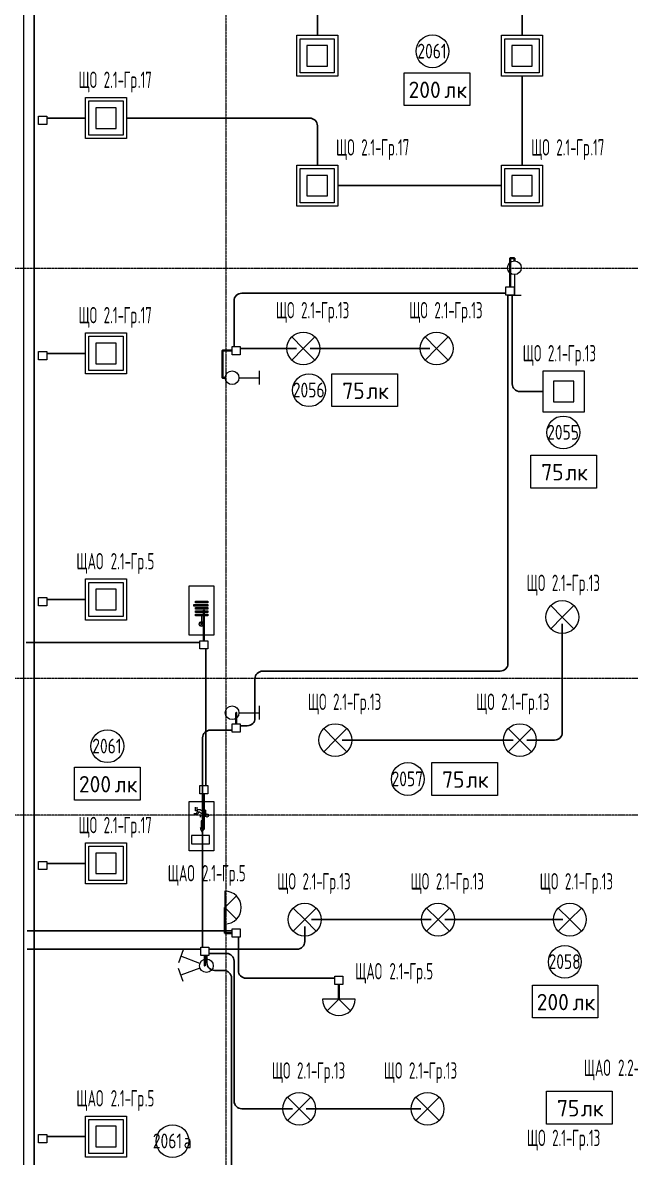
# Model space of a CAD drawing. Header units: millimetres. Extents: x -4730 to 98194, y -4296 to 93388.
# Drawn here: x 6528 to 15415, y 47496 to 64096 of the extents above; entities that cross this region are included whole.
import ezdxf

# ---------------------------------------------------------------- set-up
doc = ezdxf.new("R2010")
doc.units = ezdxf.units.MM
doc.linetypes.add('Линия сетки', pattern=[22.225, 12.7, -3.175, 3.175, -3.175])
for name, color, linetype, lineweight, true_color in [('Кабельные лотки', 5, 'Continuous', 25, 0x0000ff), ('Короба', 7, 'Continuous', 25, 0x008000), ('Соединительные детали коробов', 7, 'Continuous', 25, 0x008000), ('Типовые аннотации', 5, 'Continuous', 18, 0x0000ff)]:
    doc.layers.add(name, color=color, linetype=linetype, lineweight=lineweight, true_color=true_color)
for name, color, linetype, lineweight in [('Марки помещений', 7, 'Continuous', 9), ('Марки силовых электроприборов', 7, 'Continuous', 9), ('Осевая линия', 7, 'Continuous', 18), ('Оси', 7, 'Continuous', 9), ('Провода', 7, 'Continuous', 35)]:
    doc.layers.add(name, color=color, linetype=linetype, lineweight=lineweight)
doc.styles.add('GOST Common', font='GOST_Common.ttf', dxfattribs={"width": 0.6, "height": 240})
doc.styles.add('GOST Common_2', font='GOST_Common.ttf', dxfattribs={"height": 240})
doc.styles.add('GOST Common_4', font='GOST_Common.ttf', dxfattribs={"width": 0.8, "height": 216})

# ---------------------------------------------------------------- blocks, each defined once
blk = doc.blocks.new('M_Короб_ отвод - Плоский торец - ПВХ - Стандартная-2386742-2-й этаж')
at = {"layer": 'Соединительные детали коробов'}
for p, q in [((0, 111.95), (0, 150.05)), ((-150.05, 0), (-111.95, 0))]:
    blk.add_line(p, q, dxfattribs=at)
blk.add_arc((-111.95, 111.95), 111.95, 270, 0, dxfattribs=at)
blk = doc.blocks.new('ADSK_Марка_Помещение_1_ГОСТ21-501-2011 - Номер-85995-2-й этаж')
at = {"layer": 'Марки помещений'}
blk.add_circle((0, 0), 2, dxfattribs=at)
blk = doc.blocks.new('Морка помещения_освещённость_ - Морка помещения_освещённость_-1484368-2-й этаж')
at = {"layer": 'Марки помещений', "color": 190, "true_color": 0x8000ff}
for p, q in [((-4, 0), (-4, 4)), ((-4, 4), (4, 4)), ((4, 4), (4, 0)), ((4, 0), (-4, 0))]:
    blk.add_line(p, q, dxfattribs=at)

msp = doc.modelspace()

# ---------------------------------------------------------------- linework, layer by layer
at = {"layer": 'Кабельные лотки'}
msp.add_line((6695.0021, 43998.1437), (6695.0021, 89143.1437), dxfattribs=at)
at = {"layer": 'Короба'}
for p, q in [((10837.264, 63908.9486), (10837.264, 64902.5)), ((13832.264, 63908.9486), (13832.264, 64902.5)), ((13832.264, 62008.9486), (13832.264, 63313.9486)), ((7449.764, 62700), (6880.2423, 62700)), ((8044.764, 62700), (10687.214, 62700)), ((10837.264, 62549.95), (10837.264, 62008.9486)), ((11134.764, 61711.4486), (13534.764, 61711.4486)), ((9769.0377, 60137.836), (13596.6768, 60137.836)), ((13625.1768, 60109.336), (13625.1768, 54759.386)), ((13688.1768, 58850.05), (13688.1768, 60109.336)), ((9618.9877, 59357.836), (9618.9877, 59987.786)), ((10532.1368, 59329.336), (9710.4877, 59329.336)), ((10732.1368, 59329.336), (12482.1368, 59329.336)), ((7449.764, 59257.0899), (6880.2423, 59257.0899)), ((14144.764, 58700), (13838.2268, 58700)), ((7449.764, 55657.0899), (6880.2423, 55657.0899)), ((14420, 55300), (14420, 53750.05)), ((9117.1013, 55025.5715), (6577.1013, 55025.5715)), ((9208.6013, 54934.0715), (9208.6013, 52934.0715)), ((9925.1768, 54459.286), (9925.1768, 53959.386)), ((13475.1268, 54609.336), (10075.2268, 54609.336)), ((9775.1268, 53809.336), (9710.4877, 53809.336)), ((9309.7665, 53746.336), (9590.4877, 53746.336)), ((9159.7165, 50569.9514), (9159.7165, 53596.286)), ((11200, 53600), (13700, 53600)), ((14269.95, 53600), (13900, 53600)), ((7449.764, 51797.0899), (6880.2423, 51797.0899)), ((10752.5288, 50973.854), (12502.5288, 50973.854)), ((12702.5288, 50973.854), (14430.5349, 50973.854)), ((9590.4877, 50809.336), (6590.4877, 50809.336)), ((10652.5288, 50691.5014), (10652.5288, 50873.854)), ((9681.9877, 50266.2921), (9681.9877, 50717.836)), ((9131.2165, 50541.4514), (6590.4877, 50541.4514)), ((9251.2165, 50541.4514), (10502.4788, 50541.4514)), ((9469.95, 50478.4514), (9251.2165, 50478.4514)), ((9222.7165, 50449.9514), (9222.7165, 50380.0014)), ((9620, 48356.2911), (9620, 50328.4014)), ((9372.7665, 50229.9514), (9432.6665, 50229.9514)), ((9582.7165, 50079.9014), (9582.7165, 46915.2073)), ((11092.0151, 50116.2421), (9832.0377, 50116.2421)), ((10472.4113, 48206.2411), (9770.05, 48206.2411)), ((10672.4113, 48206.2411), (12349.8376, 48206.2411)), ((7449.764, 47800), (6880.2423, 47800))]:
    msp.add_line(p, q, dxfattribs=at)
at = {"layer": 'Осевая линия'}
msp.add_line((6545.0021, 43998.1437), (6545.0021, 89143.1437), dxfattribs=at)
at = {"layer": 'Оси', "linetype": 'Линия сетки'}
for p, q in [((9500, 93388.3703), (9500, -3096.3487)), ((98194.2682, 60500), (-3530.0173, 60500)), ((98194.2682, 54500), (-3530.0173, 54500)), ((98194.2682, 52500), (-3530.0173, 52500))]:
    msp.add_line(p, q, dxfattribs=at)
at = {"layer": 'Провода'}
msp.add_line((11152.0136, 49810), (11152.0151, 50024.7421), dxfattribs=at)
at = {"layer": 'Провода', "flags": 128}
for points in [[(13720, 60604), (13720, 60650), (13656.672, 60650), (13656.6768, 60229.336)], [(9490.6433, 58900), (9450, 58900), (9450, 59297.8381), (9590.4877, 59297.8366)], [(9177.1008, 55054.0715), (9177.0965, 55500), (9177.0965, 55134.9821)], [(9650.4864, 53837.836), (9650.4829, 54000), (9650.4829, 53919.8799)], [(9177.1008, 52814.0715), (9177.0965, 52300), (9177.0965, 52700.7258)], [(9485, 50910), (9485, 51150), (9485, 50777.8381), (9590.4877, 50777.8368)], [(9191.2151, 50449.9514), (9191.2116, 50300), (9191.2116, 50397.2847)]]:
    msp.add_lwpolyline(points, dxfattribs=at)
at = {"layer": 'Типовые аннотации'}
for p, q in [((10535, 63911.4486), (11135, 63911.4486)), ((10535, 63311.4486), (10535, 63911.4486)), ((11135, 63911.4486), (11135, 63311.4486)), ((13530, 63911.4486), (14130, 63911.4486)), ((13530, 63311.4486), (13530, 63911.4486)), ((14130, 63911.4486), (14130, 63311.4486)), ((10585, 63861.4486), (11085, 63861.4486)), ((10585, 63361.4486), (10585, 63861.4486)), ((10685, 63761.4486), (10685, 63461.4486)), ((10985, 63761.4486), (10685, 63761.4486)), ((10985, 63461.4486), (10985, 63761.4486)), ((11085, 63861.4486), (11085, 63361.4486)), ((13580, 63861.4486), (14080, 63861.4486)), ((13580, 63361.4486), (13580, 63861.4486)), ((13680, 63761.4486), (13680, 63461.4486)), ((13980, 63761.4486), (13680, 63761.4486)), ((13980, 63461.4486), (13980, 63761.4486)), ((14080, 63861.4486), (14080, 63361.4486)), ((10685, 63461.4486), (10985, 63461.4486)), ((13680, 63461.4486), (13980, 63461.4486)), ((11135, 63311.4486), (10535, 63311.4486)), ((11085, 63361.4486), (10585, 63361.4486)), ((14130, 63311.4486), (13530, 63311.4486)), ((14080, 63361.4486), (13580, 63361.4486)), ((7445, 63000), (8045, 63000)), ((7445, 62400), (7445, 63000)), ((7495, 62950), (7995, 62950)), ((7495, 62450), (7495, 62950)), ((7995, 62950), (7995, 62450)), ((8045, 63000), (8045, 62400)), ((7595, 62850), (7595, 62550)), ((7895, 62850), (7595, 62850)), ((7895, 62550), (7895, 62850)), ((7995, 62450), (7495, 62450)), ((7595, 62550), (7895, 62550)), ((8045, 62400), (7445, 62400)), ((10535, 62011.4486), (11135, 62011.4486)), ((10535, 61411.4486), (10535, 62011.4486)), ((10585, 61961.4486), (11085, 61961.4486)), ((10585, 61461.4486), (10585, 61961.4486)), ((11085, 61961.4486), (11085, 61461.4486)), ((11135, 62011.4486), (11135, 61411.4486)), ((13530, 62011.4486), (14130, 62011.4486)), ((13530, 61411.4486), (13530, 62011.4486)), ((13580, 61961.4486), (14080, 61961.4486)), ((13580, 61461.4486), (13580, 61961.4486)), ((14080, 61961.4486), (14080, 61461.4486)), ((14130, 62011.4486), (14130, 61411.4486)), ((10685, 61861.4486), (10685, 61561.4486)), ((10985, 61861.4486), (10685, 61861.4486)), ((10985, 61561.4486), (10985, 61861.4486)), ((13680, 61861.4486), (13680, 61561.4486)), ((13980, 61861.4486), (13680, 61861.4486)), ((13980, 61561.4486), (13980, 61861.4486)), ((11085, 61461.4486), (10585, 61461.4486)), ((10685, 61561.4486), (10985, 61561.4486)), ((14080, 61461.4486), (13580, 61461.4486)), ((13680, 61561.4486), (13980, 61561.4486)), ((11135, 61411.4486), (10535, 61411.4486)), ((14130, 61411.4486), (13530, 61411.4486)), ((13720, 60409.3567), (13720, 60109.3567)), ((13620, 60109.3567), (13820, 60109.3567)), ((7445, 59557.0899), (8045, 59557.0899)), ((7445, 58957.0899), (7445, 59557.0899)), ((7495, 59507.0899), (7995, 59507.0899)), ((7495, 59007.0899), (7495, 59507.0899)), ((7995, 59507.0899), (7995, 59007.0899)), ((8045, 59557.0899), (8045, 58957.0899)), ((10632.1368, 59329.336), (10462.4312, 59499.0417)), ((10632.1368, 59329.336), (10801.8425, 59499.0417)), ((12582.1368, 59329.336), (12412.4312, 59499.0417)), ((12582.1368, 59329.336), (12751.8425, 59499.0417)), ((7595, 59407.0899), (7595, 59107.0899)), ((7895, 59407.0899), (7595, 59407.0899)), ((7895, 59107.0899), (7895, 59407.0899)), ((10632.1368, 59329.336), (10462.4312, 59159.6304)), ((10632.1368, 59329.336), (10801.8425, 59159.6304)), ((12582.1368, 59329.336), (12412.4312, 59159.6304)), ((12582.1368, 59329.336), (12751.8425, 59159.6304)), ((7595, 59107.0899), (7895, 59107.0899)), ((8045, 58957.0899), (7445, 58957.0899)), ((7995, 59007.0899), (7495, 59007.0899)), ((9990.6433, 58800), (9990.6433, 59000)), ((14140, 59000), (14740, 59000)), ((14140, 58400), (14140, 59000)), ((14740, 59000), (14740, 58400)), ((9690.6433, 58900), (9990.6433, 58900)), ((14290, 58850), (14290, 58550)), ((14590, 58850), (14290, 58850)), ((14590, 58550), (14590, 58850)), ((14290, 58550), (14590, 58550)), ((14740, 58400), (14140, 58400)), ((14420, 55400), (14250.2944, 55569.7056)), ((14420, 55400), (14589.7056, 55569.7056)), ((14420, 55400), (14250.2944, 55230.2944)), ((14420, 55400), (14589.7056, 55230.2944)), ((9690.6433, 54000), (9990.6433, 54000)), ((9990.6433, 53900), (9990.6433, 54100)), ((11100, 53600), (10930.2944, 53769.7056)), ((11100, 53600), (11269.7056, 53769.7056)), ((13800, 53600), (13630.2944, 53769.7056)), ((13800, 53600), (13969.7056, 53769.7056)), ((11100, 53600), (10930.2944, 53430.2944)), ((11100, 53600), (11269.7056, 53430.2944)), ((13800, 53600), (13630.2944, 53430.2944)), ((13800, 53600), (13969.7056, 53430.2944)), ((7445, 52097.0899), (8045, 52097.0899)), ((7445, 51497.0899), (7445, 52097.0899)), ((7495, 52047.0899), (7995, 52047.0899)), ((7495, 51547.0899), (7495, 52047.0899)), ((7995, 52047.0899), (7995, 51547.0899)), ((8045, 52097.0899), (8045, 51497.0899)), ((7595, 51947.0899), (7595, 51647.0899)), ((7895, 51947.0899), (7595, 51947.0899)), ((7895, 51647.0899), (7895, 51947.0899)), ((7595, 51647.0899), (7895, 51647.0899)), ((8045, 51497.0899), (7445, 51497.0899)), ((7995, 51547.0899), (7495, 51547.0899)), ((10652.5288, 50973.854), (10482.8232, 51143.5596)), ((10652.5288, 50973.854), (10822.2344, 51143.5596)), ((12602.5288, 50973.854), (12432.8232, 51143.5596)), ((12602.5288, 50973.854), (12772.2344, 51143.5596)), ((14530.5349, 50973.854), (14360.8292, 51143.5596)), ((14530.5349, 50973.854), (14700.2405, 51143.5596)), ((10652.5288, 50973.854), (10482.8232, 50804.1484)), ((10652.5288, 50973.854), (10822.2344, 50804.1484)), ((12602.5288, 50973.854), (12432.8232, 50804.1484)), ((12602.5288, 50973.854), (12772.2344, 50804.1484)), ((14530.5349, 50973.854), (14360.8292, 50804.1484)), ((14530.5349, 50973.854), (14700.2405, 50804.1484)), ((8872.6816, 50530.7773), (8804.2776, 50342.8388)), ((9120.3874, 50334.202), (8838.4796, 50436.8081)), ((8872.6816, 50069.2227), (8804.2776, 50257.1612)), ((9120.3874, 50265.798), (8838.4796, 50163.1919)), ((10572.4113, 48206.2411), (10402.7057, 48375.9468)), ((10572.4113, 48206.2411), (10742.117, 48375.9468)), ((12449.8376, 48206.2411), (12280.132, 48375.9468)), ((12449.8376, 48206.2411), (12619.5432, 48375.9468)), ((10572.4113, 48206.2411), (10402.7057, 48036.5355)), ((10572.4113, 48206.2411), (10742.117, 48036.5355)), ((12449.8376, 48206.2411), (12280.132, 48036.5355)), ((12449.8376, 48206.2411), (12619.5432, 48036.5355))]:
    msp.add_line(p, q, dxfattribs=at)
at = {"layer": 'Типовые аннотации', "color": 16, "true_color": 0x800000}
for p, q in [((6760.2423, 62728.5), (6880.2423, 62728.5)), ((6760.2423, 62608.5), (6760.2423, 62728.5)), ((6880.2423, 62608.5), (6760.2423, 62608.5)), ((6880.2423, 62728.5), (6880.2423, 62608.5)), ((6760.2423, 59285.5899), (6880.2423, 59285.5899)), ((6760.2423, 59165.5899), (6760.2423, 59285.5899)), ((6880.2423, 59285.5899), (6880.2423, 59165.5899)), ((9590.4877, 59357.836), (9710.4877, 59357.836)), ((9590.4877, 59237.836), (9590.4877, 59357.836)), ((9710.4877, 59357.836), (9710.4877, 59237.836)), ((6880.2423, 59165.5899), (6760.2423, 59165.5899)), ((9710.4877, 59237.836), (9590.4877, 59237.836)), ((9590.4877, 53837.836), (9710.4877, 53837.836)), ((9590.4877, 53717.836), (9590.4877, 53837.836)), ((9710.4877, 53837.836), (9710.4877, 53717.836)), ((9710.4877, 53717.836), (9590.4877, 53717.836)), ((6760.2423, 51825.5899), (6880.2423, 51825.5899)), ((6760.2423, 51705.5899), (6760.2423, 51825.5899)), ((6880.2423, 51825.5899), (6880.2423, 51705.5899)), ((6880.2423, 51705.5899), (6760.2423, 51705.5899)), ((9131.2165, 50569.9514), (9251.2165, 50569.9514)), ((9131.2165, 50449.9514), (9131.2165, 50569.9514)), ((9251.2165, 50569.9514), (9251.2165, 50449.9514)), ((9251.2165, 50449.9514), (9131.2165, 50449.9514))]:
    msp.add_line(p, q, dxfattribs=at)
at = {"layer": 'Типовые аннотации', "color": 7}
for p, q in [((13596.6768, 60229.336), (13716.6768, 60229.336)), ((13596.6768, 60109.336), (13596.6768, 60229.336)), ((13716.6768, 60109.336), (13596.6768, 60109.336)), ((13716.6768, 60229.336), (13716.6768, 60109.336))]:
    msp.add_line(p, q, dxfattribs=at)
at = {"layer": 'Типовые аннотации', "color": 1, "true_color": 0xff0000}
for p, q in [((7445, 55957.0899), (8045, 55957.0899)), ((7445, 55357.0899), (7445, 55957.0899)), ((8045, 55957.0899), (8045, 55357.0899)), ((7495, 55907.0899), (7995, 55907.0899)), ((7495, 55407.0899), (7495, 55907.0899)), ((7595, 55807.0899), (7595, 55507.0899)), ((7895, 55807.0899), (7595, 55807.0899)), ((7895, 55507.0899), (7895, 55807.0899)), ((7995, 55907.0899), (7995, 55407.0899)), ((8961.7452, 55854.9821), (9321.7452, 55854.9821)), ((8961.7452, 55134.9821), (8961.7452, 55854.9821)), ((9321.7452, 55854.9821), (9321.7452, 55134.9821)), ((6760.2423, 55685.5899), (6880.2423, 55685.5899)), ((6760.2423, 55565.5899), (6760.2423, 55685.5899)), ((6880.2423, 55685.5899), (6880.2423, 55565.5899)), ((9054.847, 55609.8665), (9054.847, 55633.8665)), ((9054.847, 55633.8665), (9234.847, 55633.8665)), ((9234.847, 55609.8665), (9054.847, 55609.8665)), ((9234.847, 55633.8665), (9234.847, 55609.8665)), ((6880.2423, 55565.5899), (6760.2423, 55565.5899)), ((7595, 55507.0899), (7895, 55507.0899)), ((9030.847, 55561.8665), (9030.847, 55585.8665)), ((9030.847, 55585.8665), (9234.847, 55585.8665)), ((9234.847, 55561.8665), (9030.847, 55561.8665)), ((9054.847, 55513.8665), (9054.847, 55537.8665)), ((9054.847, 55537.8665), (9234.847, 55537.8665)), ((9234.847, 55513.8665), (9054.847, 55513.8665)), ((9054.847, 55465.8665), (9054.847, 55489.8665)), ((9054.847, 55489.8665), (9234.847, 55489.8665)), ((9234.847, 55465.8665), (9054.847, 55465.8665)), ((9054.847, 55417.8665), (9054.847, 55441.8665)), ((9054.847, 55441.8665), (9234.847, 55441.8665)), ((9234.847, 55585.8665), (9234.847, 55561.8665)), ((9234.847, 55537.8665), (9234.847, 55513.8665)), ((9234.847, 55489.8665), (9234.847, 55465.8665)), ((9234.847, 55441.8665), (9234.847, 55417.8665)), ((8045, 55357.0899), (7445, 55357.0899)), ((7995, 55407.0899), (7495, 55407.0899)), ((9234.847, 55417.8665), (9054.847, 55417.8665)), ((9119.3912, 55323.3224), (9144.847, 55297.8665)), ((9119.3912, 55272.4107), (9144.847, 55297.8665)), ((9144.847, 55417.8665), (9144.847, 55297.8665)), ((9144.847, 55297.8665), (9170.3029, 55323.3224)), ((9144.847, 55297.8665), (9170.3029, 55272.4107)), ((9321.7452, 55134.9821), (8961.7452, 55134.9821)), ((9117.1013, 55054.0715), (9237.1013, 55054.0715)), ((9117.1013, 54934.0715), (9117.1013, 55054.0715)), ((9237.1013, 55054.0715), (9237.1013, 54934.0715)), ((9237.1013, 54934.0715), (9117.1013, 54934.0715)), ((9117.1013, 52934.0715), (9237.1013, 52934.0715)), ((9117.1013, 52814.0715), (9117.1013, 52934.0715)), ((9237.1013, 52814.0715), (9117.1013, 52814.0715)), ((9237.1013, 52934.0715), (9237.1013, 52814.0715)), ((9485, 51390), (9485, 50910)), ((9485, 51150), (9654.7056, 51319.7056)), ((9485, 51150), (9654.7056, 50980.2944)), ((9590.4877, 50837.836), (9710.4877, 50837.836)), ((9590.4877, 50717.836), (9590.4877, 50837.836)), ((9710.4877, 50837.836), (9710.4877, 50717.836)), ((9710.4877, 50717.836), (9590.4877, 50717.836)), ((11092.0151, 50144.7421), (11212.0151, 50144.7421)), ((11092.0151, 50024.7421), (11092.0151, 50144.7421)), ((11212.0151, 50144.7421), (11212.0151, 50024.7421)), ((11212.0151, 50024.7421), (11092.0151, 50024.7421)), ((11392.0151, 49810), (10912.0151, 49810)), ((11152.0151, 49810), (10982.3094, 49640.2944)), ((11152.0151, 49810), (11321.7207, 49640.2944)), ((7445, 48100), (8045, 48100)), ((7445, 47500), (7445, 48100)), ((7495, 48050), (7995, 48050)), ((7495, 47550), (7495, 48050)), ((7995, 48050), (7995, 47550)), ((8045, 48100), (8045, 47500)), ((6760.2423, 47828.5), (6880.2423, 47828.5)), ((6760.2423, 47708.5), (6760.2423, 47828.5)), ((6880.2423, 47828.5), (6880.2423, 47708.5)), ((7595, 47950), (7595, 47650)), ((7895, 47950), (7595, 47950)), ((7895, 47650), (7895, 47950)), ((6880.2423, 47708.5), (6760.2423, 47708.5)), ((7595, 47650), (7895, 47650)), ((8045, 47500), (7445, 47500)), ((7995, 47550), (7495, 47550))]:
    msp.add_line(p, q, dxfattribs=at)
at = {"layer": 'Типовые аннотации', "color": 96, "true_color": 0x008000}
for p, q in [((8961.7452, 52700.7258), (9321.7452, 52700.7258)), ((8961.7452, 51980.7258), (8961.7452, 52700.7258)), ((9055.6279, 52566.0075), (9055.6279, 52620.0075)), ((9073.6279, 52620.0075), (9073.6279, 52584.0075)), ((9321.7452, 52700.7258), (9321.7452, 51980.7258)), ((9030.0202, 52526.4767), (9067.6279, 52526.4767)), ((9078.0202, 52508.4767), (9030.0202, 52508.4767)), ((9090.4509, 52566.0075), (9055.6279, 52566.0075)), ((9067.6279, 52526.4767), (9090.4509, 52566.0075)), ((9073.6279, 52584.0075), (9121.6279, 52584.0075)), ((9102.0202, 52550.0459), (9078.0202, 52508.4767)), ((9164.374, 52514.0459), (9102.0202, 52550.0459)), ((9121.6279, 52584.0075), (9183.9817, 52548.0075)), ((9129.9817, 52472.0459), (9129.9817, 52514.0459)), ((9177.9817, 52496.0459), (9147.9817, 52496.0459)), ((9147.9817, 52496.0459), (9147.9817, 52472.0459)), ((9183.9817, 52563.2229), (9161.8048, 52576.0267)), ((9170.8048, 52591.6152), (9201.9817, 52573.6152)), ((9201.9817, 52537.6152), (9177.9817, 52496.0459)), ((9201.9817, 52573.6152), (9201.9817, 52537.6152)), ((9139.7977, 52300.2047), (9127.7977, 52320.9893)), ((9127.7977, 52320.9893), (9127.7977, 52296.9893)), ((9127.7977, 52296.9893), (9151.7977, 52255.4201)), ((9163.7977, 52420.2047), (9139.7977, 52420.2047)), ((9139.7977, 52420.2047), (9139.7977, 52300.2047)), ((9151.7977, 52255.4201), (9175.7977, 52296.9893)), ((9163.7977, 52300.2047), (9163.7977, 52420.2047)), ((9175.7977, 52320.9893), (9163.7977, 52300.2047)), ((9175.7977, 52296.9893), (9175.7977, 52320.9893)), ((9259.594, 52202.1028), (8995.594, 52202.1028)), ((8995.594, 52202.1028), (8995.594, 52082.1028)), ((9259.594, 52082.1028), (9259.594, 52202.1028)), ((9321.7452, 51980.7258), (8961.7452, 51980.7258)), ((8995.594, 52082.1028), (9259.594, 52082.1028))]:
    msp.add_line(p, q, dxfattribs=at)
at = {"layer": 'Типовые аннотации'}
for centre, radius in [((13720, 60509.3567), 100), ((10632.1368, 59329.336), 240), ((12582.1368, 59329.336), 240), ((9590.6433, 58900), 100), ((14420, 55400), 240), ((9590.6433, 54000), 100), ((11100, 53600), 240), ((13800, 53600), 240), ((10652.5288, 50973.854), 240), ((12602.5288, 50973.854), 240), ((14530.5349, 50973.854), 240), ((9214.3567, 50300), 100), ((10572.4113, 48206.2411), 240), ((12449.8376, 48206.2411), 240)]:
    msp.add_circle(centre, radius, dxfattribs=at)
at = {"layer": 'Типовые аннотации', "color": 1, "true_color": 0xff0000}
msp.add_circle((9144.847, 55297.8665), 36, dxfattribs=at)
at = {"layer": 'Типовые аннотации', "color": 96, "true_color": 0x008000}
msp.add_circle((9222.5129, 52498.0486), 24, dxfattribs=at)
at = {"layer": 'Типовые аннотации', "color": 1, "true_color": 0xff0000}
for centre, start, end in [((9485, 51150), 270, 90), ((11152.0151, 49810), 180, 360)]:
    msp.add_arc(centre, 240, start, end, dxfattribs=at)

# ---------------------------------------------------------------- block references
at = {"layer": 'Марки помещений', "xscale": 120, "yscale": 120, "zscale": 120}
for p in [(12521.3391, 63676.7736), (10715.2766, 58718.4788), (14435.2376, 58101.2915), (7766.2568, 53510.1723), (12159.6768, 53030.1723), (14456.4671, 50356.4336), (8718.8928, 47732.9884)]:
    msp.add_blockref('ADSK_Марка_Помещение_1_ГОСТ21-501-2011 - Номер-85995-2-й этаж', p, dxfattribs=at)
at = {"layer": 'Марки помещений', "color": 190, "true_color": 0x8000ff, "xscale": 120, "yscale": 120, "zscale": 120}
for p in [(12588.1257, 62882.2402), (11530.7149, 58478.4788), (14441.0796, 57287.6453), (7766.2568, 52722.9763), (12990.3933, 52790.1723), (14462.3091, 49535.5993), (14671.5344, 47983.3532)]:
    msp.add_blockref('Морка помещения_освещённость_ - Морка помещения_освещённость_-1484368-2-й этаж', p, dxfattribs=at)
at = {"layer": 'Соединительные детали коробов'}
for p, rotation in [((10837.264, 62700), 90), ((9618.9877, 60137.836), 180), ((13688.1768, 58700), 270), ((9925.1768, 54609.336), 180), ((9159.7165, 53746.336), 180), ((9620, 50478.4514), 90), ((9222.7165, 50229.9514), 270), ((9582.7165, 50229.9514), 90), ((9681.9877, 50116.2421), 270), ((9620, 48206.2411), 270)]:
    msp.add_blockref('M_Короб_ отвод - Плоский торец - ПВХ - Стандартная-2386742-2-й этаж', p, dxfattribs=dict(at, rotation=rotation))
for p in [(13625.1768, 54609.336), (9925.1768, 53809.336), (14420, 53600), (10652.5288, 50541.4514)]:
    msp.add_blockref('M_Короб_ отвод - Плоский торец - ПВХ - Стандартная-2386742-2-й этаж', p, dxfattribs=at)

# ---------------------------------------------------------------- texts
at = {"layer": 'Марки помещений', "char_height": 216, "attachment_point": 1, "style": 'GOST Common_4'}
for s, insert, width in [('2061', (12300.2232, 63787.5608), 546.4302), ('2056', (10478.3207, 58829.266), 584.9112), ('2055', (14198.2817, 58212.0787), 584.9112), ('2061', (7545.1409, 53620.9595), 546.4302), ('2057', (11922.7209, 53140.9595), 584.9112), ('2058', (14219.5112, 50467.2208), 584.9112), ('2061', (8431.0568, 47843.7756), 546.4302), ('\\fGOST Common|b0|i0|c204|p34|;\\W.8;а', (8881.9068, 47843.7756), 161.6202)]:
    msp.add_mtext(s, dxfattribs=dict(at, insert=insert, width=width))
at = {"layer": 'Марки помещений', "color": 190, "true_color": 0x8000ff, "char_height": 240, "attachment_point": 1, "style": 'GOST Common_2'}
for s, insert, width in [('200', (12172.0418, 63233.9522), 634.9365), ('лк', (12695.9168, 63233.9522), 413.67075), ('75', (11202.231, 58830.1907), 423.291), ('лк', (11551.481, 58830.1907), 413.67075), ('75', (14112.5958, 57639.3572), 423.291), ('лк', (14461.8458, 57639.3572), 413.67075), ('75', (12661.9095, 53141.8842), 423.291), ('200', (7350.173, 53074.6883), 634.9365), ('лк', (7874.048, 53074.6883), 413.67075), ('лк', (13011.1595, 53141.8842), 413.67075), ('200', (14046.2253, 49887.3113), 634.9365), ('лк', (14570.1003, 49887.3113), 413.67075), ('75', (14343.0506, 48335.0652), 423.291), ('лк', (14692.3006, 48335.0652), 413.67075)]:
    msp.add_mtext(s, dxfattribs=dict(at, insert=insert, width=width))
at = {"layer": 'Марки силовых электроприборов', "char_height": 240, "attachment_point": 1, "style": 'GOST Common'}
for s, insert, width in [('ЩО', (7343.9653, 63380.1824), 340.55685), (' 2.1-', (7624.9528, 63380.1824), 455.99985), ('Гр', (8001.1903, 63380.1824), 253.9746), ('.17', (8210.7403, 63380.1824), 265.5189), ('ЩО', (11110.5982, 62391.631), 340.55685), (' 2.1-', (11391.5857, 62391.631), 455.99985), ('Гр', (11767.8232, 62391.631), 253.9746), ('.17', (11977.3732, 62391.631), 265.5189), ('ЩО', (13963.7597, 62391.631), 340.55685), (' 2.1-', (14244.7472, 62391.631), 455.99985), ('Гр', (14620.9847, 62391.631), 253.9746), ('.17', (14830.5347, 62391.631), 265.5189), ('ЩО', (7343.9653, 59937.2723), 340.55685), (' 2.1-', (7624.9528, 59937.2723), 455.99985), ('Гр', (8001.1903, 59937.2723), 253.9746), ('.17', (8210.7403, 59937.2723), 265.5189), ('ЩО', (10231.3582, 60009.5184), 340.55685), (' 2.1-', (10512.3457, 60009.5184), 455.99985), ('Гр', (10888.5832, 60009.5184), 253.9746), ('.13', (11098.1332, 60009.5184), 259.74675), ('ЩО', (12181.3582, 60009.5184), 340.55685), (' 2.1-', (12462.3457, 60009.5184), 455.99985), ('Гр', (12838.5832, 60009.5184), 253.9746), ('.13', (13048.1332, 60009.5184), 259.74675), ('ЩО', (13841.4853, 59380.1824), 340.55685), (' 2.1-', (14122.4728, 59380.1824), 455.99985), ('Гр', (14498.7103, 59380.1824), 253.9746), ('.13', (14708.2603, 59380.1824), 259.74675), ('ЩАО', (7313.0053, 56337.2723), 502.17705), (' 2.1-', (7727.3428, 56337.2723), 455.99985), ('Гр', (8103.5803, 56337.2723), 253.9746), ('.5', (8313.1303, 56337.2723), 178.93665), ('ЩО', (13899.2214, 56020.1824), 340.55685), (' 2.1-', (14180.2089, 56020.1824), 455.99985), ('Гр', (14556.4464, 56020.1824), 253.9746), ('.13', (14765.9964, 56020.1824), 259.74675), ('ЩО', (10699.2214, 54280.1824), 340.55685), (' 2.1-', (10980.2089, 54280.1824), 455.99985), ('Гр', (11356.4464, 54280.1824), 253.9746), ('.13', (11565.9964, 54280.1824), 259.74675), ('ЩО', (13159.2214, 54280.1824), 340.55685), (' 2.1-', (13440.2089, 54280.1824), 455.99985), ('Гр', (13816.4464, 54280.1824), 253.9746), ('.13', (14025.9964, 54280.1824), 259.74675), ('ЩО', (7343.9653, 52477.2723), 340.55685), (' 2.1-', (7624.9528, 52477.2723), 455.99985), ('Гр', (8001.1903, 52477.2723), 253.9746), ('.17', (8210.7403, 52477.2723), 265.5189), ('ЩАО', (8648.9412, 51773.2342), 502.17705), (' 2.1-', (9063.2787, 51773.2342), 455.99985), ('Гр', (9439.5162, 51773.2342), 253.9746), ('.5', (9649.0662, 51773.2342), 178.93665), ('ЩО', (10251.7501, 51654.0364), 340.55685), (' 2.1-', (10532.7376, 51654.0364), 455.99985), ('Гр', (10908.9751, 51654.0364), 253.9746), ('.13', (11118.5251, 51654.0364), 259.74675), ('ЩО', (12201.7501, 51654.0364), 340.55685), (' 2.1-', (12482.7376, 51654.0364), 455.99985), ('Гр', (12858.9751, 51654.0364), 253.9746), ('.13', (13068.5251, 51654.0364), 259.74675), ('ЩО', (14089.7562, 51654.0364), 340.55685), (' 2.1-', (14370.7437, 51654.0364), 455.99985), ('Гр', (14746.9812, 51654.0364), 253.9746), ('.13', (14956.5312, 51654.0364), 259.74675), ('ЩАО', (11390.0701, 50338.9347), 502.17705), (' 2.1-', (11804.4076, 50338.9347), 455.99985), ('Гр', (12180.6451, 50338.9347), 253.9746), ('.5', (12390.1951, 50338.9347), 178.93665), ('ЩО', (10171.6327, 48886.4235), 340.55685), (' 2.1-', (10452.6202, 48886.4235), 455.99985), ('Гр', (10828.8577, 48886.4235), 253.9746), ('.13', (11038.4077, 48886.4235), 259.74675), ('ЩО', (11809.059, 48886.4235), 340.55685), (' 2.1-', (12090.0465, 48886.4235), 455.99985), ('Гр', (12466.284, 48886.4235), 253.9746), ('.13', (12675.834, 48886.4235), 259.74675), ('ЩАО', (14734.0864, 48926.8277), 502.17705), (' 2.2-', (15148.4239, 48926.8277), 496.4049), ('ЩАО', (7313.0053, 48480.1824), 502.17705), (' 2.1-', (7727.3428, 48480.1824), 455.99985), ('Гр', (8103.5803, 48480.1824), 253.9746), ('.5', (8313.1303, 48480.1824), 178.93665), ('ЩО', (13903.2489, 47900.5332), 340.55685), (' 2.1-', (14184.2364, 47900.5332), 455.99985), ('Гр', (14560.4739, 47900.5332), 253.9746), ('.13', (14770.0239, 47900.5332), 259.74675)]:
    msp.add_mtext(s, dxfattribs=dict(at, insert=insert, width=width))

doc.saveas('drawing.dxf')
